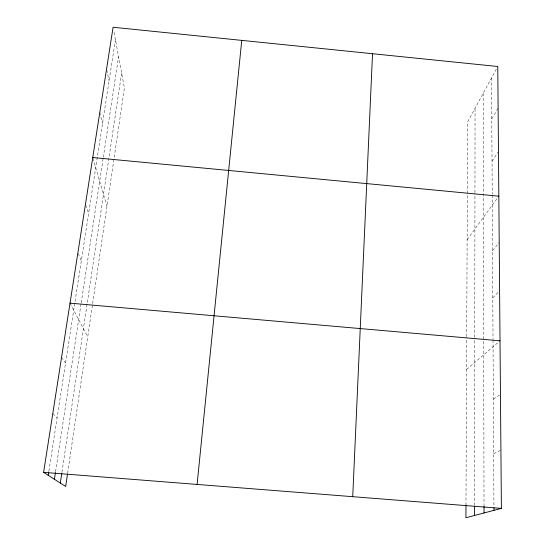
<?xml version="1.0" encoding="UTF-8"?>
<svg xmlns="http://www.w3.org/2000/svg" width="545" height="545" viewBox="0 0 545 545"><rect width="100%" height="100%" fill="white"/><g stroke="black" fill="none" stroke-linecap="round" stroke-linejoin="round"><path stroke-width="0.41" stroke-dasharray="2.73 2.04" d="M474.538 505.399L474.756 338.227M474.756 337.389L474.947 193.414M474.947 192.562L475.063 108.285M465.968 505.161L466.697 337.437M466.704 336.599L467.324 194.204M467.331 193.373L467.637 121.944L497.381 67.212M67.635 473.149L92.514 304.423M92.636 303.592L124.43 87.977L113.721 30.588M61.946 472.208L121.644 73.044M55.563 471.725L81.076 303.701M81.205 302.863L103.182 158.118M103.312 157.294L118.592 56.687M48.873 471.153L115.431 39.771M491.794 118.885L498.11 108.21M492.026 161.279L498.001 152.116M467.126 239.725L498.832 196.18M492.523 250.68L499.213 242.607M492.789 297.843L499.608 290.785M466.561 369.483L500.017 340.816M493.354 399.151L500.46 394.417M493.654 453.631L500.916 450.231M52.783 413.566L57.075 418.008M61.578 357.22L65.557 363.018M70.019 303.156L87.718 336.939M78.201 253.48L81.314 260.885M85.729 204.995L88.644 213.402M92.984 158.295L106.977 206.317M99.783 112.515L102.514 123.497M106.731 69.903L109.089 80.905M491.563 77.915L492.21 194.211M492.217 195.055L493.021 339.181M493.021 340.026L493.954 506.966M483.177 93.345L484.021 505.385"/><path stroke-width="0.82" d="M474.525 515.481L474.538 506.244M465.968 505.161L465.914 517.75L501.393 508.39L497.769 66.497L113.094 27.25L43.607 472.345L65.666 486.487L67.512 473.98M352.731 496.686L372.528 53.723M197.099 484.43L241.748 40.378M60.325 483.061L61.823 473.046M54.411 479.273L55.433 472.563M48.233 475.308L48.743 471.984M43.607 472.345L501.393 508.39M70.019 303.156L500.017 340.816M92.759 157.519L498.832 196.18M493.961 507.811L493.974 510.352M484.028 506.23L484.042 512.968"/></g></svg>
